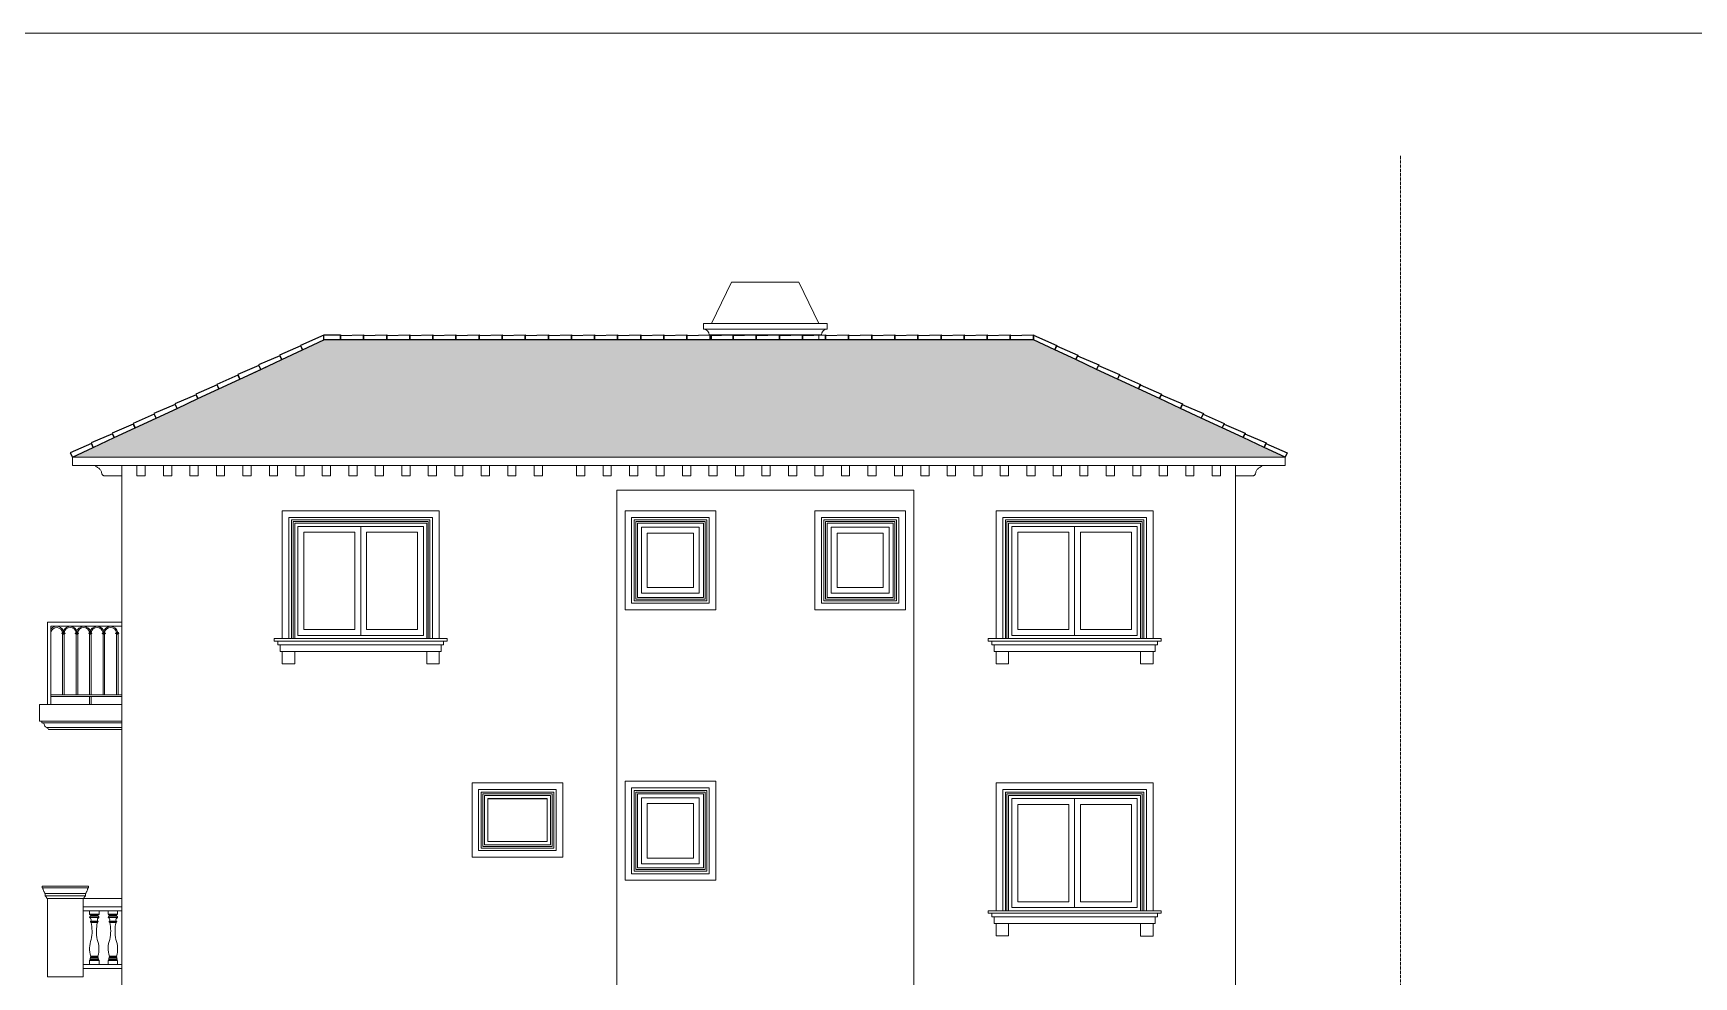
# Model space of a CAD drawing. Header units: millimetres. Extents: x 33748 to 451939, y -263262 to 62681.
# Drawn here: x 312593 to 332723, y -183548 to -172108 of the extents above; entities that cross this region are included whole.
import ezdxf

# ---------------------------------------------------------------- set-up
doc = ezdxf.new("R2010")
doc.units = ezdxf.units.MM
doc.linetypes.add('CENTER', pattern=[50.8, 31.75, -6.35, 6.35, -6.35])
doc.linetypes.add('HIDDEN', pattern=[0.375, 0.25, -0.125])
doc.layers.get('Defpoints').update_dxf_attribs({"color": 202, "lineweight": 13})
for name, color, linetype, lineweight in [('-DOOR', 137, 'Continuous', 9), ('-HATCH', 8, 'Continuous', 5), ('-LINE1', 7, 'Continuous', 18), ('-RANH GIOI KHU DAT', 12, 'CENTER', 18)]:
    doc.layers.add(name, color=color, linetype=linetype, lineweight=lineweight)
for name, color, linetype in [('-HATCH CONCRETE', 54, 'Continuous'), ('1-NETMANH', 8, 'Continuous'), ('13. NET HATCH', 252, 'Continuous')]:
    doc.layers.add(name, color=color, linetype=linetype)

# ---------------------------------------------------------------- blocks, each defined once
blk = doc.blocks.new('cot lan can')
blk.add_line((-67, 1080), (-57, 1080))
for points in [[(-67, 1080), (-67, 1100), (497, 1100), (497, 1080), (-67, 1080)], [(-29, 1010), (-33, 1015), (-36, 1020), (-40, 1025), (-43, 1031), (-46, 1036), (-49, 1042), (-51, 1048), (-53, 1055), (-54, 1061), (-56, 1067), (-57, 1074), (-57, 1080)], [(-29, 980), (-29, 1010), (459, 1010), (459, 980)], [(487, 1080), (487, 1074), (486, 1067), (484, 1061), (483, 1055), (481, 1048), (479, 1042), (476, 1036), (473, 1031), (470, 1025), (466, 1020), (463, 1015), (459, 1010)], [(-11, 956), (-12, 959), (-13, 962), (-14, 965), (-16, 967), (-18, 970), (-18, 971), (-19, 972), (-22, 974), (-24, 976), (-26, 978), (-29, 980), (459, 980), (456, 978), (454, 976), (452, 974), (449, 972), (448, 970), (446, 967), (444, 965), (443, 962), (442, 959), (441, 956), (440, 953), (440, 950), (430, 950)], [(0, 950), (-10, 950), (-10, 953), (-11, 956)]]:
    blk.add_lwpolyline(points)
blk.add_lwpolyline([(430, 950), (430, 0), (0, 0), (0, 950)], close=True)

msp = doc.modelspace()

# ---------------------------------------------------------------- hatches: boundary and pattern name
at = {"layer": '13. NET HATCH'}
h = msp.add_hatch(dxfattribs=at)
h.set_pattern_fill('N-ONG-01', color=256, scale=200)
h.set_pattern_definition([(274.9697, (320830.209, -177048.496), (-199.998261, 2400.00021), [184.6944, -4432.6642]), (180, (320846.2, -177232.5), (-200, -200), [16, -184]), (0, (320646.2, -177248.5), (200, 200), [56, -144]), (90, (320702.2, -177248.5), (-200, 200), [20, -180]), (270, (320830.2, -177228.5), (200, -200), [20, -180]), (0, (320830.2, -177248.5), (200, 200), [16, -184]), (0, (320646.2, -177232.5), (200, 200), [40, -160]), (85.0303, (320686.209, -177232.496), (199.998261, 2400.00021), [184.6944, -4432.6642]), (52.6961, (320686.209, -177222.496), (-2599.997178, -3400.002148), [52.8016, -5227.35]), (18.4349, (320718.21, -177180.496), (400.0001, 199.9997), [50.5964, -581.859]), (341.5651, (320766.21, -177164.496), (-400.0001, 199.9997), [50.5964, -581.859]), (307.3039, (320814.209, -177180.496), (2599.997178, -3400.002148), [52.8016, -5227.35]), (20.2249, (320728.209, -177194.496), (-2199.999453, -800.001667), [40.497, -4009.1944]), (339.7751, (320766.209, -177180.496), (2199.999453, -800.001667), [40.497, -4009.1944]), (307.4054, (320804.209, -177194.496), (2000.00199, -2599.998493), [42.8018, -4237.385]), (52.5946, (320702.209, -177228.496), (-2000.00199, -2599.998493), [42.8018, -4237.385])])
h.paths.add_polyline_path([(327767.2, -177248.5), (324717.4, -175826.3), (316116.7, -175826.3), (313066.9, -177248.5)])

# ---------------------------------------------------------------- linework, layer by layer
at = {"layer": '-DOOR', "lineweight": 9}
for p, q in [((317322.3, -178088.5), (317322.3, -179408.5)), ((325977.1, -178088.5), (325977.1, -179408.5)), ((318821.7, -181389), (318102.8, -181389)), ((325977.1, -181388.5), (325977.1, -182708.5))]:
    msp.add_line(p, q, dxfattribs=at)
for points in [[(315802.3, -179408.5), (315802.3, -178088.5), (317322.3, -178088.5), (317322.3, -179408.5), (315802.3, -179408.5)], [(316562.3, -178088.5), (316562.3, -179408.5)], [(324457.1, -179408.5), (324457.1, -178088.5), (325977.1, -178088.5), (325977.1, -179408.5), (324457.1, -179408.5)], [(325217.1, -178088.5), (325217.1, -179408.5)], [(316492.3, -179338.5), (316492.3, -178158.5), (315872.3, -178158.5), (315872.3, -179338.5), (316492.3, -179338.5)], [(316632.3, -179338.5), (316632.3, -178158.5), (317252.3, -178158.5), (317252.3, -179338.5), (316632.3, -179338.5)], [(325147.1, -179338.5), (325147.1, -178158.5), (324527.1, -178158.5), (324527.1, -179338.5), (325147.1, -179338.5)], [(325287.1, -179338.5), (325287.1, -178158.5), (325907.1, -178158.5), (325907.1, -179338.5), (325287.1, -179338.5)], [(324457.1, -182708.5), (324457.1, -181388.5), (325977.1, -181388.5), (325977.1, -182708.5), (324457.1, -182708.5)], [(325147.1, -182638.5), (325147.1, -181458.5), (324527.1, -181458.5), (324527.1, -182638.5), (325147.1, -182638.5)], [(325217.1, -181388.5), (325217.1, -182708.5)], [(325287.1, -182638.5), (325287.1, -181458.5), (325907.1, -181458.5), (325907.1, -182638.5), (325287.1, -182638.5)]]:
    msp.add_lwpolyline(points, dxfattribs=at)
for points in [[(319896.9, -178028.5), (320736.9, -178028.5), (320736.9, -178968.5), (319896.9, -178968.5)], [(320716.9, -178048.5), (319916.9, -178048.5), (319916.9, -178948.5), (320716.9, -178948.5)], [(320666.9, -178098.5), (319966.9, -178098.5), (319966.9, -178898.5), (320666.9, -178898.5)], [(322196.9, -178028.5), (323036.9, -178028.5), (323036.9, -178968.5), (322196.9, -178968.5)], [(322216.9, -178048.5), (323016.9, -178048.5), (323016.9, -178948.5), (322216.9, -178948.5)], [(322266.9, -178098.5), (322966.9, -178098.5), (322966.9, -178898.5), (322266.9, -178898.5)], [(320596.9, -178168.5), (320036.9, -178168.5), (320036.9, -178828.5), (320596.9, -178828.5)], [(322336.9, -178168.5), (322896.9, -178168.5), (322896.9, -178828.5), (322336.9, -178828.5)], [(319896.9, -181308.5), (320736.9, -181308.5), (320736.9, -182248.5), (319896.9, -182248.5)], [(320716.9, -181328.5), (319916.9, -181328.5), (319916.9, -182228.5), (320716.9, -182228.5)], [(318102.3, -181388.5), (318822.3, -181388.5), (318822.3, -181908.5), (318102.3, -181908.5)], [(320666.9, -181378.5), (319966.9, -181378.5), (319966.9, -182178.5), (320666.9, -182178.5)], [(320596.9, -181448.5), (320036.9, -181448.5), (320036.9, -182108.5), (320596.9, -182108.5)]]:
    msp.add_lwpolyline(points, close=True, dxfattribs=at)
at = {"layer": '-HATCH'}
for p, q in [((315512.3, -179478.5), (317612.3, -179478.5)), ((315557.3, -179478.5), (317567.3, -179478.5)), ((317567.3, -179523.5), (315557.3, -179523.5)), ((317537.3, -179523.5), (315587.3, -179523.5)), ((324167.1, -179478.5), (326267.1, -179478.5)), ((324212.1, -179478.5), (326222.1, -179478.5)), ((326222.1, -179523.5), (324212.1, -179523.5)), ((326192.1, -179523.5), (324242.1, -179523.5)), ((324167.1, -182778.5), (326267.1, -182778.5)), ((324212.1, -182778.5), (326222.1, -182778.5)), ((326222.1, -182823.5), (324212.1, -182823.5)), ((326192.1, -182823.5), (324242.1, -182823.5))]:
    msp.add_line(p, q, dxfattribs=at)
at = {"layer": '-HATCH CONCRETE'}
for points in [[(315858.3, -175946.8), (315836.4, -175899.7), (315579.2, -176010.8), (315604.6, -176065.2)], [(316116.7, -175826.3), (316116.7, -175767.2), (315834.7, -175896.1), (315858.3, -175946.8)], [(316317.4, -175826.3), (316317.4, -175774.3), (316597.4, -175766.3), (316597.4, -175826.3)], [(316597.4, -175826.3), (316597.4, -175774.3), (316877.4, -175766.3), (316877.4, -175826.3)], [(316877.4, -175826.3), (316877.4, -175774.3), (317157.4, -175766.3), (317157.4, -175826.3)], [(317157.4, -175826.3), (317157.4, -175774.3), (317437.4, -175766.3), (317437.4, -175826.3)], [(317437.4, -175826.3), (317437.4, -175774.3), (317717.4, -175766.3), (317717.4, -175826.3)], [(317717.4, -175826.3), (317717.4, -175774.3), (317997.4, -175766.3), (317997.4, -175826.3)], [(317997.4, -175826.3), (317997.4, -175774.3), (318277.4, -175766.3), (318277.4, -175826.3)], [(318277.4, -175826.3), (318277.4, -175774.3), (318557.4, -175766.3), (318557.4, -175826.3)], [(318557.4, -175826.3), (318557.4, -175774.3), (318837.4, -175766.3), (318837.4, -175826.3)], [(318837.4, -175826.3), (318837.4, -175774.3), (319117.4, -175766.3), (319117.4, -175826.3)], [(319117.4, -175826.3), (319117.4, -175774.3), (319397.4, -175766.3), (319397.4, -175826.3)], [(319397.4, -175826.3), (319397.4, -175774.3), (319677.4, -175766.3), (319677.4, -175826.3)], [(319677.4, -175826.3), (319677.4, -175774.3), (319957.4, -175766.3), (319957.4, -175826.3)], [(319957.4, -175826.3), (319957.4, -175774.3), (320237.4, -175766.3), (320237.4, -175826.3)], [(320237.4, -175826.3), (320237.4, -175774.3), (320517.4, -175766.3), (320517.4, -175826.3)], [(320517.4, -175826.3), (320517.4, -175774.3), (320797.4, -175766.3), (320797.4, -175826.3)], [(320797.4, -175826.3), (320797.4, -175774.3), (321077.4, -175766.3), (321077.4, -175826.3)], [(321077.4, -175826.3), (321077.4, -175774.3), (321357.4, -175766.3), (321357.4, -175826.3)], [(321357.4, -175826.3), (321357.4, -175774.3), (321637.4, -175766.3), (321637.4, -175826.3)], [(321637.4, -175826.3), (321637.4, -175774.3), (321917.4, -175766.3), (321917.4, -175826.3)], [(321917.4, -175826.3), (321917.4, -175774.3), (322197.4, -175766.3), (322197.4, -175826.3)], [(322197.4, -175826.3), (322197.4, -175774.3), (322477.4, -175766.3), (322477.4, -175826.3)], [(322477.4, -175826.3), (322477.4, -175774.3), (322757.4, -175766.3), (322757.4, -175826.3)], [(322757.4, -175826.3), (322757.4, -175774.3), (323037.4, -175766.3), (323037.4, -175826.3)], [(323037.4, -175826.3), (323037.4, -175774.3), (323317.4, -175766.3), (323317.4, -175826.3)], [(323317.4, -175826.3), (323317.4, -175774.3), (323597.4, -175766.3), (323597.4, -175826.3)], [(323597.4, -175826.3), (323597.4, -175774.3), (323877.4, -175766.3), (323877.4, -175826.3)], [(323877.4, -175826.3), (323877.4, -175774.3), (324157.4, -175766.3), (324157.4, -175826.3)], [(324157.4, -175826.3), (324157.4, -175774.3), (324437.4, -175766.3), (324437.4, -175826.3)], [(324437.4, -175826.3), (324437.4, -175774.3), (324717.4, -175766.3), (324717.4, -175826.3)], [(324717.4, -175826.3), (324717.4, -175767.2), (324999.5, -175896.1), (324975.8, -175946.8)], [(324975.8, -175946.8), (324997.8, -175899.7), (325254.9, -176010.8), (325229.6, -176065.2)], [(315350.8, -176183.5), (315328.8, -176136.4), (315071.7, -176247.5), (315097, -176301.8)], [(315604.6, -176065.2), (315582.6, -176018), (315325.4, -176129.1), (315350.8, -176183.5)], [(325229.6, -176065.2), (325251.5, -176018), (325508.7, -176129.1), (325483.3, -176183.5)], [(325483.3, -176183.5), (325505.3, -176136.4), (325762.4, -176247.5), (325737.1, -176301.8)], [(315097, -176301.8), (315075.1, -176254.7), (314817.9, -176365.8), (314843.3, -176420.2)], [(325737.1, -176301.8), (325759.1, -176254.7), (326016.2, -176365.8), (325990.9, -176420.2)], [(314589.5, -176538.5), (314567.5, -176491.4), (314310.4, -176602.5), (314335.7, -176656.8)], [(314843.3, -176420.2), (314821.3, -176373), (314564.2, -176484.1), (314589.5, -176538.5)], [(325990.9, -176420.2), (326012.8, -176373), (326270, -176484.1), (326244.6, -176538.5)], [(326244.6, -176538.5), (326266.6, -176491.4), (326523.7, -176602.5), (326498.4, -176656.8)], [(314082, -176775.2), (314060, -176728), (313802.9, -176839.1), (313828.2, -176893.5)], [(314335.7, -176656.8), (314313.8, -176609.7), (314056.6, -176720.8), (314082, -176775.2)], [(326498.4, -176656.8), (326520.4, -176609.7), (326777.5, -176720.8), (326752.2, -176775.2)], [(326752.2, -176775.2), (326774.1, -176728), (327031.3, -176839.1), (327005.9, -176893.5)], [(313828.2, -176893.5), (313806.2, -176846.4), (313549.1, -176957.5), (313574.4, -177011.8)], [(327005.9, -176893.5), (327027.9, -176846.4), (327285, -176957.5), (327259.7, -177011.8)], [(313320.7, -177130.2), (313298.7, -177083), (313041.6, -177194.1), (313066.9, -177248.5)], [(313574.4, -177011.8), (313552.5, -176964.7), (313295.3, -177075.8), (313320.7, -177130.2)], [(327259.7, -177011.8), (327281.7, -176964.7), (327538.8, -177075.8), (327513.5, -177130.2)], [(327513.5, -177130.2), (327535.4, -177083), (327792.6, -177194.1), (327767.2, -177248.5)]]:
    msp.add_lwpolyline(points, close=True, dxfattribs=at)
msp.add_lwpolyline([(316116.7, -175766.3), (316317.4, -175766.3), (316317.4, -175826.3), (316116.7, -175826.3), (316116.7, -175766.3)], dxfattribs=at)
at = {"layer": '-LINE1'}
for p, q in [((321058.9, -175126.3), (320816.9, -175626.3)), ((321874.9, -175126.3), (321058.9, -175126.3)), ((321874.9, -175126.3), (322116.9, -175626.3)), ((322216.9, -175626.3), (320716.9, -175626.3)), ((320716.9, -175696.3), (320716.9, -175626.3)), ((320716.9, -175696.3), (322216.9, -175696.3)), ((322216.9, -175696.3), (322216.9, -175626.3)), ((320786.9, -175766.3), (322146.9, -175766.3)), ((320816.9, -175826.3), (320816.9, -175766.3)), ((322116.9, -175766.3), (322116.9, -175826.3)), ((313066.9, -177348.5), (313066.9, -177248.5)), ((313066.9, -177248.5), (327767.2, -177248.5)), ((327767.2, -177348.5), (327767.2, -177248.5)), ((313066.9, -177348.5), (327767.2, -177348.5)), ((313666.9, -187898.5), (313666.9, -177476.5)), ((327167.2, -187898.5), (327167.2, -177476.5)), ((319666.9, -187898.5), (319666.9, -177648.5)), ((319666.9, -177648.5), (323266.9, -177648.5)), ((323266.9, -187898.5), (323266.9, -177648.5))]:
    msp.add_line(p, q, dxfattribs=at)
at = {"layer": '-LINE1', "lineweight": 20}
for p, q in [((312766.9, -179248.5), (313666.9, -179248.5)), ((312766.9, -180248.5), (312766.9, -179248.5)), ((312806.9, -179298.5), (313666.9, -179298.5)), ((312806.9, -180248.5), (312806.9, -179298.5)), ((312947.5, -179378.3), (312939.3, -179383.4)), ((312939.3, -179383.4), (312939.3, -179385.4)), ((312949.1, -179383.4), (312939.3, -179383.4)), ((312939.3, -179385.4), (312947.5, -179390.4)), ((312949.1, -179385.4), (312939.3, -179385.4)), ((312945.1, -179374.3), (312945.1, -179376.3)), ((312945.1, -179374.3), (312949.1, -179374.3)), ((312945.1, -179376.3), (312947.5, -179376.3)), ((312945.1, -179392.4), (312945.1, -179394.4)), ((312945.1, -179392.4), (312947.5, -179392.4)), ((312945.1, -179394.4), (312949.1, -179394.4)), ((312947.5, -179376.3), (312947.5, -179378.3)), ((312947.5, -179376.3), (312949.1, -179376.3)), ((312947.5, -179378.3), (312969.9, -179378.3)), ((312947.5, -179390.4), (312947.5, -179392.4)), ((312947.5, -179390.4), (312969.9, -179390.4)), ((312947.5, -179392.4), (312949.1, -179392.4)), ((312949.1, -179374.3), (312968.3, -179374.3)), ((312968.3, -179376.3), (312949.1, -179376.3)), ((312949.1, -179385.4), (312949.1, -179383.4)), ((312949.1, -179383.4), (312968.3, -179383.4)), ((312949.1, -179385.4), (312968.3, -179385.4)), ((312968.3, -179392.4), (312949.1, -179392.4)), ((312949.1, -180128.5), (312949.1, -179394.4)), ((312949.1, -179394.4), (312968.3, -179394.4)), ((312968.3, -179374.3), (312972.3, -179374.3)), ((312968.3, -179376.3), (312969.9, -179376.3)), ((312968.3, -179383.4), (312968.3, -179385.4)), ((312968.3, -179383.4), (312978.1, -179383.4)), ((312968.3, -179385.4), (312978.1, -179385.4)), ((312968.3, -179392.4), (312969.9, -179392.4)), ((312968.3, -179394.4), (312968.3, -180128.5)), ((312968.3, -179394.4), (312972.3, -179394.4)), ((312969.9, -179378.3), (312969.9, -179376.3)), ((312969.9, -179376.3), (312972.3, -179376.3)), ((312978.1, -179383.4), (312969.9, -179378.3)), ((312969.9, -179390.4), (312978.1, -179385.4)), ((312969.9, -179392.4), (312969.9, -179390.4)), ((312969.9, -179392.4), (312972.3, -179392.4)), ((312972.3, -179376.3), (312972.3, -179374.3)), ((312972.3, -179394.4), (312972.3, -179392.4)), ((312978.1, -179385.4), (312978.1, -179383.4)), ((313110.7, -179378.3), (313102.5, -179383.4)), ((313102.5, -179383.4), (313102.5, -179385.4)), ((313112.3, -179383.4), (313102.5, -179383.4)), ((313102.5, -179385.4), (313110.7, -179390.4)), ((313112.3, -179385.4), (313102.5, -179385.4)), ((313108.3, -179374.3), (313108.3, -179376.3)), ((313108.3, -179374.3), (313112.3, -179374.3)), ((313108.3, -179376.3), (313110.7, -179376.3)), ((313108.3, -179392.4), (313108.3, -179394.4)), ((313108.3, -179392.4), (313110.7, -179392.4)), ((313108.3, -179394.4), (313112.3, -179394.4)), ((313110.7, -179376.3), (313110.7, -179378.3)), ((313110.7, -179376.3), (313112.3, -179376.3)), ((313110.7, -179378.3), (313133.1, -179378.3)), ((313110.7, -179390.4), (313110.7, -179392.4)), ((313110.7, -179390.4), (313133.1, -179390.4)), ((313110.7, -179392.4), (313112.3, -179392.4)), ((313112.3, -179374.3), (313131.5, -179374.3)), ((313131.5, -179376.3), (313112.3, -179376.3)), ((313112.3, -179385.4), (313112.3, -179383.4)), ((313112.3, -179383.4), (313131.5, -179383.4)), ((313112.3, -179385.4), (313131.5, -179385.4)), ((313131.5, -179392.4), (313112.3, -179392.4)), ((313112.3, -180128.5), (313112.3, -179394.4)), ((313112.3, -179394.4), (313131.5, -179394.4)), ((313131.5, -179374.3), (313135.5, -179374.3)), ((313131.5, -179376.3), (313133.1, -179376.3)), ((313131.5, -179383.4), (313131.5, -179385.4)), ((313131.5, -179383.4), (313141.3, -179383.4)), ((313131.5, -179385.4), (313141.3, -179385.4)), ((313131.5, -179392.4), (313133.1, -179392.4)), ((313131.5, -179394.4), (313131.5, -180128.5)), ((313131.5, -179394.4), (313135.5, -179394.4)), ((313133.1, -179378.3), (313133.1, -179376.3)), ((313133.1, -179376.3), (313135.5, -179376.3)), ((313141.3, -179383.4), (313133.1, -179378.3)), ((313133.1, -179390.4), (313141.3, -179385.4)), ((313133.1, -179392.4), (313133.1, -179390.4)), ((313133.1, -179392.4), (313135.5, -179392.4)), ((313135.5, -179376.3), (313135.5, -179374.3)), ((313135.5, -179394.4), (313135.5, -179392.4)), ((313141.3, -179385.4), (313141.3, -179383.4)), ((313273.9, -179378.3), (313265.7, -179383.3)), ((313265.7, -179383.3), (313265.7, -179385.3)), ((313275.5, -179383.3), (313265.7, -179383.3)), ((313265.7, -179385.3), (313273.9, -179390.4)), ((313275.5, -179385.3), (313265.7, -179385.3)), ((313271.5, -179374.3), (313271.5, -179376.3)), ((313271.5, -179374.3), (313275.5, -179374.3)), ((313271.5, -179376.3), (313273.9, -179376.3)), ((313271.5, -179392.4), (313271.5, -179394.4)), ((313271.5, -179392.4), (313273.9, -179392.4)), ((313271.5, -179394.4), (313275.5, -179394.4)), ((313273.9, -179376.3), (313273.9, -179378.3)), ((313273.9, -179376.3), (313275.5, -179376.3)), ((313273.9, -179378.3), (313296.3, -179378.3)), ((313273.9, -179390.4), (313273.9, -179392.4)), ((313273.9, -179390.4), (313296.3, -179390.4)), ((313273.9, -179392.4), (313275.5, -179392.4)), ((313275.5, -179374.3), (313294.7, -179374.3)), ((313294.7, -179376.3), (313275.5, -179376.3)), ((313275.5, -179385.3), (313275.5, -179383.3)), ((313275.5, -179383.3), (313294.7, -179383.3)), ((313275.5, -179385.3), (313294.7, -179385.3)), ((313294.7, -179392.4), (313275.5, -179392.4)), ((313275.5, -180128.5), (313275.5, -179394.4)), ((313275.5, -179394.4), (313294.7, -179394.4)), ((313294.7, -179374.3), (313298.7, -179374.3)), ((313294.7, -179376.3), (313296.3, -179376.3)), ((313294.7, -179383.3), (313294.7, -179385.3)), ((313294.7, -179383.3), (313304.5, -179383.3)), ((313294.7, -179385.3), (313304.5, -179385.3)), ((313294.7, -179392.4), (313296.3, -179392.4)), ((313294.7, -179394.4), (313294.7, -180128.5)), ((313294.7, -179394.4), (313298.7, -179394.4)), ((313296.3, -179378.3), (313296.3, -179376.3)), ((313296.3, -179376.3), (313298.7, -179376.3)), ((313304.5, -179383.3), (313296.3, -179378.3)), ((313296.3, -179390.4), (313304.5, -179385.3)), ((313296.3, -179392.4), (313296.3, -179390.4)), ((313296.3, -179392.4), (313298.7, -179392.4)), ((313298.7, -179376.3), (313298.7, -179374.3)), ((313298.7, -179394.4), (313298.7, -179392.4)), ((313304.5, -179385.3), (313304.5, -179383.3)), ((313437.1, -179378.3), (313428.9, -179383.3)), ((313428.9, -179383.3), (313428.9, -179385.3)), ((313438.7, -179383.3), (313428.9, -179383.3)), ((313428.9, -179385.3), (313437.1, -179390.4)), ((313438.7, -179385.3), (313428.9, -179385.3)), ((313434.7, -179374.3), (313434.7, -179376.3)), ((313434.7, -179374.3), (313438.7, -179374.3)), ((313434.7, -179376.3), (313437.1, -179376.3)), ((313434.7, -179392.4), (313434.7, -179394.4)), ((313434.7, -179392.4), (313437.1, -179392.4)), ((313434.7, -179394.4), (313438.7, -179394.4)), ((313437.1, -179376.3), (313437.1, -179378.3)), ((313437.1, -179376.3), (313438.7, -179376.3)), ((313437.1, -179378.3), (313459.5, -179378.3)), ((313437.1, -179390.4), (313437.1, -179392.4)), ((313437.1, -179390.4), (313459.5, -179390.4)), ((313437.1, -179392.4), (313438.7, -179392.4)), ((313438.7, -179374.3), (313457.9, -179374.3)), ((313457.9, -179376.3), (313438.7, -179376.3)), ((313438.7, -179385.3), (313438.7, -179383.3)), ((313438.7, -179383.3), (313457.9, -179383.3)), ((313438.7, -179385.3), (313457.9, -179385.3)), ((313457.9, -179392.4), (313438.7, -179392.4)), ((313438.7, -180128.5), (313438.7, -179394.4)), ((313438.7, -179394.4), (313457.9, -179394.4)), ((313457.9, -179374.3), (313461.9, -179374.3)), ((313457.9, -179376.3), (313459.5, -179376.3)), ((313457.9, -179383.3), (313457.9, -179385.3)), ((313457.9, -179383.3), (313467.7, -179383.3)), ((313457.9, -179385.3), (313467.7, -179385.3)), ((313457.9, -179392.4), (313459.5, -179392.4)), ((313457.9, -179394.4), (313457.9, -180128.5)), ((313457.9, -179394.4), (313461.9, -179394.4)), ((313459.5, -179378.3), (313459.5, -179376.3)), ((313459.5, -179376.3), (313461.9, -179376.3)), ((313467.7, -179383.3), (313459.5, -179378.3)), ((313459.5, -179390.4), (313467.7, -179385.3)), ((313459.5, -179392.4), (313459.5, -179390.4)), ((313459.5, -179392.4), (313461.9, -179392.4)), ((313461.9, -179376.3), (313461.9, -179374.3)), ((313461.9, -179394.4), (313461.9, -179392.4)), ((313467.7, -179385.3), (313467.7, -179383.3)), ((313600.3, -179378.3), (313592.1, -179383.3)), ((313592.1, -179383.3), (313592.1, -179385.3)), ((313601.9, -179383.3), (313592.1, -179383.3)), ((313592.1, -179385.3), (313600.3, -179390.4)), ((313601.9, -179385.3), (313592.1, -179385.3)), ((313597.9, -179374.3), (313597.9, -179376.3)), ((313597.9, -179374.3), (313601.9, -179374.3)), ((313597.9, -179376.3), (313600.3, -179376.3)), ((313597.9, -179392.4), (313597.9, -179394.4)), ((313597.9, -179392.4), (313600.3, -179392.4)), ((313597.9, -179394.4), (313601.9, -179394.4)), ((313600.3, -179376.3), (313600.3, -179378.3)), ((313600.3, -179376.3), (313601.9, -179376.3)), ((313600.3, -179378.3), (313622.7, -179378.3)), ((313600.3, -179390.4), (313600.3, -179392.4)), ((313600.3, -179390.4), (313622.7, -179390.4)), ((313600.3, -179392.4), (313601.9, -179392.4)), ((313601.9, -179374.3), (313621.1, -179374.3)), ((313621.1, -179376.3), (313601.9, -179376.3)), ((313601.9, -179385.3), (313601.9, -179383.3)), ((313601.9, -179383.3), (313621.1, -179383.3)), ((313601.9, -179385.3), (313621.1, -179385.3)), ((313621.1, -179392.4), (313601.9, -179392.4)), ((313601.9, -180128.5), (313601.9, -179394.4)), ((313601.9, -179394.4), (313621.1, -179394.4)), ((313621.1, -179374.3), (313625.1, -179374.3)), ((313621.1, -179376.3), (313622.7, -179376.3)), ((313621.1, -179383.3), (313621.1, -179385.3)), ((313621.1, -179383.3), (313630.9, -179383.3)), ((313621.1, -179385.3), (313630.9, -179385.3)), ((313621.1, -179392.4), (313622.7, -179392.4)), ((313621.1, -179394.4), (313621.1, -180128.5)), ((313621.1, -179394.4), (313625.1, -179394.4)), ((313622.7, -179378.3), (313622.7, -179376.3)), ((313622.7, -179376.3), (313625.1, -179376.3)), ((313630.9, -179383.3), (313622.7, -179378.3)), ((313622.7, -179390.4), (313630.9, -179385.3)), ((313622.7, -179392.4), (313622.7, -179390.4)), ((313622.7, -179392.4), (313625.1, -179392.4)), ((313625.1, -179376.3), (313625.1, -179374.3)), ((313625.1, -179394.4), (313625.1, -179392.4)), ((313630.9, -179385.3), (313630.9, -179383.3)), ((312806.9, -180128.5), (313666.9, -180128.5)), ((312806.9, -180148.5), (313666.9, -180148.5)), ((312666.9, -180248.5), (313666.9, -180248.5)), ((312666.9, -180448.5), (312666.9, -180248.5)), ((312666.9, -180448.5), (313666.9, -180448.5)), ((312696.9, -180448.5), (312696.9, -180469.3)), ((312776.9, -180548.5), (313666.9, -180548.5)), ((313274.7, -182788.4), (313274.7, -182748.5)), ((313500.5, -182788.4), (313500.5, -182748.5)), ((313340.3, -182788.4), (313274.7, -182788.4)), ((313340.3, -182828.4), (313276.4, -182828.4)), ((313340.3, -182798.4), (313290.7, -182798.4)), ((313291.7, -182798.4), (313291.7, -182801.5)), ((313340.3, -182801.4), (313292.4, -182801.4)), ((313340.3, -182809.4), (313292.4, -182809.4)), ((313292.4, -182809.4), (313292.4, -182812.4)), ((313340.3, -182812.4), (313292.4, -182812.4)), ((313340.3, -182872.4), (313292.4, -182872.4)), ((313340.3, -182884.4), (313292.4, -182884.4)), ((313340.3, -182888.4), (313294.6, -182888.4)), ((313340.3, -182788.4), (313390.3, -182788.4)), ((313340.3, -182798.4), (313374.3, -182798.4)), ((313340.3, -182801.4), (313372.7, -182801.4)), ((313340.3, -182809.4), (313372.7, -182809.4)), ((313340.3, -182812.4), (313372.7, -182812.4)), ((313340.3, -182828.4), (313388.7, -182828.4)), ((313340.3, -182872.4), (313372.7, -182872.4)), ((313340.3, -182884.4), (313372.7, -182884.4)), ((313340.3, -182888.4), (313370.4, -182888.4)), ((313372.7, -182809.4), (313372.7, -182812.4)), ((313373.3, -182798.4), (313373.3, -182801.5)), ((313566.1, -182788.4), (313500.5, -182788.4)), ((313566.1, -182828.4), (313502.1, -182828.4)), ((313566.1, -182798.4), (313516.5, -182798.4)), ((313517.5, -182798.4), (313517.5, -182801.5)), ((313566.1, -182801.4), (313518.1, -182801.4)), ((313566.1, -182809.4), (313518.1, -182809.4)), ((313518.1, -182809.4), (313518.1, -182812.4)), ((313566.1, -182812.4), (313518.1, -182812.4)), ((313566.1, -182872.4), (313518.1, -182872.4)), ((313566.1, -182884.4), (313518.1, -182884.4)), ((313566.1, -182888.4), (313520.4, -182888.4)), ((313566.1, -182788.4), (313616.1, -182788.4)), ((313566.1, -182798.4), (313600.1, -182798.4)), ((313566.1, -182801.4), (313598.4, -182801.4)), ((313566.1, -182809.4), (313598.4, -182809.4)), ((313566.1, -182812.4), (313598.4, -182812.4)), ((313566.1, -182828.4), (313614.4, -182828.4)), ((313566.1, -182872.4), (313598.4, -182872.4)), ((313566.1, -182884.4), (313598.4, -182884.4)), ((313566.1, -182888.4), (313596.2, -182888.4)), ((313598.4, -182809.4), (313598.4, -182812.4)), ((313599.1, -182798.4), (313599.1, -182801.5)), ((313390.3, -183352.1), (313274.7, -183352.1)), ((313274.7, -183398.5), (313274.7, -183352.1)), ((313376.3, -183298.1), (313290.7, -183298.1)), ((313376.3, -183306.1), (313290.7, -183306.1)), ((313376.3, -183314.1), (313290.7, -183314.1)), ((313376.3, -183322.1), (313290.7, -183322.1)), ((313376.3, -183338.1), (313290.7, -183338.1)), ((313374.3, -183342.1), (313290.7, -183342.1)), ((313291.7, -183338.1), (313291.7, -183342.1)), ((313373.3, -183338.1), (313373.3, -183342.1)), ((313390.3, -183398.5), (313390.3, -183352.1)), ((313616.1, -183352.1), (313500.5, -183352.1)), ((313500.5, -183398.5), (313500.5, -183352.1)), ((313602.1, -183298.1), (313516.5, -183298.1)), ((313602.1, -183306.1), (313516.5, -183306.1)), ((313602.1, -183314.1), (313516.5, -183314.1)), ((313602.1, -183322.1), (313516.5, -183322.1)), ((313602.1, -183338.1), (313516.5, -183338.1)), ((313600.1, -183342.1), (313516.5, -183342.1)), ((313517.5, -183338.1), (313517.5, -183342.1)), ((313599.1, -183338.1), (313599.1, -183342.1)), ((313616.1, -183398.5), (313616.1, -183352.1)), ((313274.7, -183398.5), (313340.3, -183398.5)), ((313340.3, -183398.5), (313390.3, -183398.5)), ((313500.5, -183398.5), (313566.1, -183398.5)), ((313566.1, -183398.5), (313616.1, -183398.5))]:
    msp.add_line(p, q, dxfattribs=at)
at = {"layer": '-LINE1'}
msp.add_lwpolyline([(327767.2, -177248.5), (324717.4, -175826.3), (316116.7, -175826.3), (313066.9, -177248.5)], dxfattribs=at)
for points in [[(313453.6, -177475.5), (313449.4, -177474.2), (313445.3, -177472.5), (313441.5, -177470.4), (313437.9, -177467.8), (313434.6, -177464.8), (313431.7, -177461.4), (313429.2, -177457.8), (313427.1, -177453.9), (313425.5, -177449.8), (313424.4, -177445.5), (313422.2, -177436.5), (313419.2, -177427.8), (313415.6, -177419.4), (313411.3, -177411.2), (313406.4, -177403.4), (313400.9, -177396.1), (313394.8, -177389.2), (313388.1, -177382.8), (313381, -177377), (313373.4, -177371.8), (313365.5, -177367.1), (313357.2, -177363.2), (313355.8, -177362.5), (313354.4, -177361.7), (313353.1, -177360.8), (313352, -177359.7), (313350.9, -177358.6), (313349.9, -177357.3), (313349.1, -177356), (313348.4, -177354.6), (313347.8, -177353.1), (313347.4, -177351.6), (313347.1, -177350.1), (313346.9, -177348.5), (313666.9, -177348.5), (313666.9, -177476.5), (313665.8, -177476.5), (313462.4, -177476.5), (313458, -177476.2)], [(313850, -177476.5), (313850, -177348.5), (313950, -177348.5), (313950, -177476.5)], [(314171, -177476.5), (314171, -177348.5), (314271, -177348.5), (314271, -177476.5)], [(314492, -177476.5), (314492, -177348.5), (314592, -177348.5), (314592, -177476.5)], [(314813.1, -177476.5), (314813.1, -177348.5), (314913.1, -177348.5), (314913.1, -177476.5)], [(315134.1, -177476.5), (315134.1, -177348.5), (315234.1, -177348.5), (315234.1, -177476.5)], [(315455.1, -177476.5), (315455.1, -177348.5), (315555.1, -177348.5), (315555.1, -177476.5)], [(315776.2, -177476.5), (315776.2, -177348.5), (315876.2, -177348.5), (315876.2, -177476.5)], [(316097.2, -177476.5), (316097.2, -177348.5), (316197.2, -177348.5), (316197.2, -177476.5)], [(316418.2, -177476.5), (316418.2, -177348.5), (316518.2, -177348.5), (316518.2, -177476.5)], [(316739.3, -177476.5), (316739.3, -177348.5), (316839.3, -177348.5), (316839.3, -177476.5)], [(317060.3, -177476.5), (317060.3, -177348.5), (317160.3, -177348.5), (317160.3, -177476.5)], [(317381.3, -177476.5), (317381.3, -177348.5), (317481.3, -177348.5), (317481.3, -177476.5)], [(317702.4, -177476.5), (317702.4, -177348.5), (317802.4, -177348.5), (317802.4, -177476.5)], [(318023.4, -177476.5), (318023.4, -177348.5), (318123.4, -177348.5), (318123.4, -177476.5)], [(318344.5, -177476.5), (318344.5, -177348.5), (318444.5, -177348.5), (318444.5, -177476.5)], [(318665.5, -177476.5), (318665.5, -177348.5), (318765.5, -177348.5), (318765.5, -177476.5)], [(319279.3, -177476.5), (319279.3, -177348.5), (319179.3, -177348.5), (319179.3, -177476.5)], [(319600.4, -177476.5), (319600.4, -177348.5), (319500.4, -177348.5), (319500.4, -177476.5)], [(319921.4, -177476.5), (319921.4, -177348.5), (319821.4, -177348.5), (319821.4, -177476.5)], [(320242.4, -177476.5), (320242.4, -177348.5), (320142.4, -177348.5), (320142.4, -177476.5)], [(320563.5, -177476.5), (320563.5, -177348.5), (320463.5, -177348.5), (320463.5, -177476.5)], [(320884.5, -177476.5), (320884.5, -177348.5), (320784.5, -177348.5), (320784.5, -177476.5)], [(321205.5, -177476.5), (321205.5, -177348.5), (321105.5, -177348.5), (321105.5, -177476.5)], [(321526.6, -177476.5), (321526.6, -177348.5), (321426.6, -177348.5), (321426.6, -177476.5)], [(321847.6, -177476.5), (321847.6, -177348.5), (321747.6, -177348.5), (321747.6, -177476.5)], [(322168.6, -177476.5), (322168.6, -177348.5), (322068.6, -177348.5), (322068.6, -177476.5)], [(322489.7, -177476.5), (322489.7, -177348.5), (322389.7, -177348.5), (322389.7, -177476.5)], [(322810.7, -177476.5), (322810.7, -177348.5), (322710.7, -177348.5), (322710.7, -177476.5)], [(323131.7, -177476.5), (323131.7, -177348.5), (323031.7, -177348.5), (323031.7, -177476.5)], [(323452.8, -177476.5), (323452.8, -177348.5), (323352.8, -177348.5), (323352.8, -177476.5)], [(323773.8, -177476.5), (323773.8, -177348.5), (323673.8, -177348.5), (323673.8, -177476.5)], [(324094.9, -177476.5), (324094.9, -177348.5), (323994.9, -177348.5), (323994.9, -177476.5)], [(324415.9, -177476.5), (324415.9, -177348.5), (324315.9, -177348.5), (324315.9, -177476.5)], [(324736.9, -177476.5), (324736.9, -177348.5), (324636.9, -177348.5), (324636.9, -177476.5)], [(325058, -177476.5), (325058, -177348.5), (324958, -177348.5), (324958, -177476.5)], [(325379, -177476.5), (325379, -177348.5), (325279, -177348.5), (325279, -177476.5)], [(325700, -177476.5), (325700, -177348.5), (325600, -177348.5), (325600, -177476.5)], [(326021.1, -177476.5), (326021.1, -177348.5), (325921.1, -177348.5), (325921.1, -177476.5)], [(326342.1, -177476.5), (326342.1, -177348.5), (326242.1, -177348.5), (326242.1, -177476.5)], [(326663.1, -177476.5), (326663.1, -177348.5), (326563.1, -177348.5), (326563.1, -177476.5)], [(326984.2, -177476.5), (326984.2, -177348.5), (326884.2, -177348.5), (326884.2, -177476.5)], [(327380.5, -177475.5), (327384.7, -177474.2), (327388.8, -177472.5), (327392.7, -177470.4), (327396.2, -177467.8), (327399.5, -177464.8), (327402.4, -177461.4), (327404.9, -177457.8), (327407, -177453.9), (327408.6, -177449.8), (327409.8, -177445.5), (327412, -177436.5), (327414.9, -177427.8), (327418.5, -177419.4), (327422.8, -177411.2), (327427.7, -177403.4), (327433.3, -177396.1), (327439.4, -177389.2), (327446, -177382.8), (327453.1, -177377), (327460.7, -177371.8), (327468.6, -177367.1), (327477, -177363.2), (327478.4, -177362.5), (327479.7, -177361.7), (327481, -177360.8), (327482.2, -177359.7), (327483.2, -177358.6), (327484.2, -177357.3), (327485, -177356), (327485.7, -177354.6), (327486.3, -177353.1), (327486.8, -177351.6), (327487.1, -177350.1), (327487.2, -177348.5), (327167.2, -177348.5), (327167.2, -177476.5), (327168.3, -177476.5), (327371.7, -177476.5), (327376.1, -177476.2)]]:
    msp.add_lwpolyline(points, close=True, dxfattribs=at)
at = {"layer": '-LINE1', "lineweight": 20}
for points in [[(317512.3, -179448.5), (317512.3, -177898.5), (315612.3, -177898.5), (315612.3, -179448.5)], [(326167.1, -179448.5), (326167.1, -177898.5), (324267.1, -177898.5), (324267.1, -179448.5)], [(317362.3, -179448.5), (317362.3, -178048.5), (315762.3, -178048.5), (315762.3, -179448.5)], [(326017.1, -179448.5), (326017.1, -178048.5), (324417.1, -178048.5), (324417.1, -179448.5)], [(317612.3, -179448.5), (315512.3, -179448.5), (315512.3, -179478.5), (315557.3, -179478.5), (315557.3, -179523.5), (315587.3, -179523.5), (315587.3, -179603.5), (317537.3, -179603.5), (317537.3, -179523.5), (317567.3, -179523.5), (317567.3, -179478.5), (317612.3, -179478.5), (317612.3, -179448.5)], [(326267.1, -179448.5), (324167.1, -179448.5), (324167.1, -179478.5), (324212.1, -179478.5), (324212.1, -179523.5), (324242.1, -179523.5), (324242.1, -179603.5), (326192.1, -179603.5), (326192.1, -179523.5), (326222.1, -179523.5), (326222.1, -179478.5), (326267.1, -179478.5), (326267.1, -179448.5)], [(312696.9, -180469.3), (313666.9, -180469.3)], [(312757.5, -180524.6), (312757.5, -180530.9)], [(312757.5, -180524.6), (313666.9, -180524.6)], [(326167.1, -182748.5), (326167.1, -181198.5), (324267.1, -181198.5), (324267.1, -182748.5)], [(326017.1, -182748.5), (326017.1, -181348.5), (324417.1, -181348.5), (324417.1, -182748.5)], [(313196.9, -182598.5), (313657.4, -182598.5)], [(313196.9, -182698.5), (313666.9, -182698.5)], [(313196.9, -182748.5), (313666.9, -182748.5)], [(313274.7, -182748.5), (313390.3, -182748.5), (313390.3, -182788.4)], [(313500.5, -182748.5), (313616.1, -182748.5), (313616.1, -182788.4)], [(326267.1, -182748.5), (324167.1, -182748.5), (324167.1, -182778.5), (324212.1, -182778.5), (324212.1, -182823.5), (324242.1, -182823.5), (324242.1, -182903.5), (326192.1, -182903.5), (326192.1, -182823.5), (326222.1, -182823.5), (326222.1, -182778.5), (326267.1, -182778.5), (326267.1, -182748.5)], [(313196.9, -183398.5), (313666.9, -183398.5)], [(313196.9, -183448.5), (313666.9, -183448.5)]]:
    msp.add_lwpolyline(points, dxfattribs=at)
at = {"layer": '-LINE1', "color": 0, "lineweight": 20}
for points in [[(319766.9, -179098.5), (320866.9, -179098.5), (320866.9, -177898.5), (319766.9, -177898.5)], [(322066.9, -179098.5), (323166.9, -179098.5), (323166.9, -177898.5), (322066.9, -177898.5)], [(319766.9, -182378.5), (320866.9, -182378.5), (320866.9, -181178.5), (319766.9, -181178.5)]]:
    msp.add_lwpolyline(points, close=True, dxfattribs=at)
at = {"layer": '-LINE1', "lineweight": 20}
for points in [[(320736.9, -178028.5), (319896.9, -178028.5), (319896.9, -178968.5), (320736.9, -178968.5)], [(323036.9, -178028.5), (322196.9, -178028.5), (322196.9, -178968.5), (323036.9, -178968.5)], [(315762.2, -179603.5), (315612.3, -179603.5), (315612.3, -179753.5), (315762.2, -179753.5)], [(317512.2, -179603.5), (317362.3, -179603.5), (317362.3, -179754.6), (317512.2, -179754.6)], [(324417.1, -179603.5), (324267.1, -179603.5), (324267.1, -179753.5), (324417.1, -179753.5)], [(326167.1, -179603.5), (326017.1, -179603.5), (326017.1, -179754.6), (326167.1, -179754.6)], [(313294.7, -180148.5), (313275.5, -180148.5), (313275.5, -180248.5), (313294.7, -180248.5)], [(317912.3, -181198.5), (319012.3, -181198.5), (319012.3, -182098.5), (317912.3, -182098.5)], [(318062.3, -181348.5), (318862.3, -181348.5), (318862.3, -181948.5), (318062.3, -181948.5)], [(320736.9, -181308.5), (319896.9, -181308.5), (319896.9, -182248.5), (320736.9, -182248.5)], [(324417.1, -182903.5), (324267.1, -182903.5), (324267.1, -183053.5), (324417.1, -183053.5)], [(326167.1, -182903.5), (326017.1, -182903.5), (326017.1, -183054.6), (326167.1, -183054.6)]]:
    msp.add_lwpolyline(points, close=True, dxfattribs=at)
at = {"layer": '-LINE1'}
for centre, start, end in [((320716.9, -175766.3), 0, 90), ((322216.9, -175766.3), 90, 180)]:
    msp.add_arc(centre, 70, start, end, dxfattribs=at)
at = {"layer": '-LINE1', "lineweight": 20}
for centre, radius, start, end in [((312877.1, -179387.6), 89.2, 8.53041, 141.89009), ((312877.1, -179387.6), 73.2, 10.41372, 163.49594), ((313040.3, -179387.6), 89.2, 8.53041, 171.46959), ((313040.3, -179387.6), 73.2, 10.41372, 169.58628), ((313203.5, -179387.6), 89.2, 8.53041, 171.46959), ((313203.5, -179387.6), 73.2, 10.41372, 169.58628), ((313366.7, -179387.5), 89.2, 8.53041, 171.46959), ((313366.7, -179387.5), 73.2, 10.41372, 169.58628), ((313529.9, -179387.5), 89.2, 8.53041, 171.46959), ((313529.9, -179387.5), 73.2, 10.41372, 169.58628), ((312697.3, -180502.5), 33.3, 5.47259, 90.67911), ((312759.9, -180495), 29.8, 188.48378, 265.49102), ((312759.6, -180548), 17.3, 358.39355, 97.04259), ((313290.1, -182781.6), 16.8, 203.9086, 272.08063), ((313292.4, -182828.4), 16, 81.51603, 180), ((313259.9, -182859.3), 35, 337.96322, 62.00299), ((313292.4, -182878.4), 6, 90, 270), ((313292.4, -182805.4), 4, 90, 270), ((313296.4, -182884.8), 4.08, 175.04747, 243.25517), ((312792.9, -182995.6), 513, 348.55438, 12.06482), ((313872.1, -182995.6), 513, 167.93518, 191.44562), ((313405.1, -182859.3), 35, 117.99701, 202.03678), ((313372.7, -182828.4), 16, 0, 98.48397), ((313368.6, -182884.8), 4.08, 296.74483, 4.95253), ((313372.7, -182805.4), 4, 270, 90), ((313372.7, -182878.4), 6, 270, 90), ((313374.9, -182781.6), 16.8, 267.91937, 336.0914), ((313515.9, -182781.6), 16.8, 203.9086, 272.08063), ((313518.1, -182828.4), 16, 81.51603, 180), ((313485.7, -182859.3), 35, 337.96322, 62.00299), ((313518.1, -182878.4), 6, 90, 270), ((313518.1, -182805.4), 4, 90, 270), ((313522.2, -182884.8), 4.08, 175.04747, 243.25517), ((313018.7, -182995.6), 513, 348.55438, 12.06482), ((314097.9, -182995.6), 513, 167.93518, 191.44562), ((313630.9, -182859.3), 35, 117.99701, 202.03678), ((313598.4, -182828.4), 16, 0, 98.48397), ((313594.4, -182884.8), 4.08, 296.74483, 4.95253), ((313598.4, -182805.4), 4, 270, 90), ((313598.4, -182878.4), 6, 270, 90), ((313600.7, -182781.6), 16.8, 267.91937, 336.0914), ((313572.1, -183204.7), 296.5, 158.78951, 198.35527), ((313075.9, -183208.1), 313.6, 343.33107, 20.66545), ((313797.9, -183204.7), 296.5, 158.78951, 198.35527), ((313301.7, -183208.1), 313.6, 343.33107, 20.66545), ((313291.2, -183360.6), 18.6, 91.46658, 152.54419), ((313290.7, -183330.1), 8, 90, 270), ((313290.7, -183310.1), 4, 90, 270), ((313290.7, -183302.1), 4, 270, 90), ((313290.7, -183318.1), 4, 270, 90), ((313376.3, -183302.1), 4, 90, 270), ((313376.3, -183318.1), 4, 90, 270), ((313373.8, -183360.6), 18.6, 27.45581, 88.53342), ((313376.3, -183310.1), 4, 270, 90), ((313376.3, -183330.1), 8, 270, 90), ((313517, -183360.6), 18.6, 91.46658, 152.54419), ((313516.5, -183330.1), 8, 90, 270), ((313516.5, -183310.1), 4, 90, 270), ((313516.5, -183302.1), 4, 270, 90), ((313516.5, -183318.1), 4, 270, 90), ((313602.1, -183302.1), 4, 90, 270), ((313602.1, -183318.1), 4, 90, 270), ((313599.6, -183360.6), 18.6, 27.45581, 88.53342), ((313602.1, -183310.1), 4, 270, 90), ((313602.1, -183330.1), 8, 270, 90)]:
    msp.add_arc(centre, radius, start, end, dxfattribs=at)
at = {"layer": '-RANH GIOI KHU DAT', "linetype": 'HIDDEN', "ltscale": 10}
msp.add_line((329167.2, -192068.1), (329167.2, -173587.7), dxfattribs=at)
at = {"layer": '1-NETMANH', "lineweight": 20}
for p, q in [((315692.3, -177978.5), (317432.3, -177978.5)), ((315692.3, -177978.5), (315692.3, -179448.5)), ((315722.3, -178008.5), (317402.3, -178008.5)), ((315722.3, -178008.5), (315722.3, -179448.5)), ((315742.3, -178028.5), (317382.3, -178028.5)), ((315742.3, -178028.5), (315742.3, -179448.5)), ((317382.3, -178028.5), (317382.3, -179448.5)), ((317402.3, -178008.5), (317402.3, -179448.5)), ((317432.3, -177978.5), (317432.3, -179448.5)), ((319846.9, -177978.5), (320786.9, -177978.5)), ((319846.9, -177978.5), (319846.9, -179018.5)), ((319876.9, -178008.5), (320756.9, -178008.5)), ((319876.9, -178008.5), (319876.9, -178988.5)), ((319896.9, -178028.5), (319896.9, -178968.5)), ((320736.9, -178028.5), (320736.9, -178968.5)), ((320756.9, -178008.5), (320756.9, -178988.5)), ((320786.9, -177978.5), (320786.9, -179018.5)), ((322146.9, -177978.5), (323086.9, -177978.5)), ((322146.9, -177978.5), (322146.9, -179018.5)), ((322176.9, -178008.5), (323056.9, -178008.5)), ((322176.9, -178008.5), (322176.9, -178988.5)), ((322196.9, -178028.5), (322196.9, -178968.5)), ((323036.9, -178028.5), (323036.9, -178968.5)), ((323056.9, -178008.5), (323056.9, -178988.5)), ((323086.9, -177978.5), (323086.9, -179018.5)), ((324347.1, -177978.5), (326087.1, -177978.5)), ((324347.1, -177978.5), (324347.1, -179448.5)), ((324377.1, -178008.5), (326057.1, -178008.5)), ((324377.1, -178008.5), (324377.1, -179448.5)), ((324397.1, -178028.5), (326037.1, -178028.5)), ((324397.1, -178028.5), (324397.1, -179448.5)), ((326037.1, -178028.5), (326037.1, -179448.5)), ((326057.1, -178008.5), (326057.1, -179448.5)), ((326087.1, -177978.5), (326087.1, -179448.5)), ((319846.9, -179018.5), (320786.9, -179018.5)), ((319876.9, -178988.5), (320756.9, -178988.5)), ((322146.9, -179018.5), (323086.9, -179018.5)), ((322176.9, -178988.5), (323056.9, -178988.5)), ((317992.3, -181278.5), (318932.3, -181278.5)), ((317992.3, -181278.5), (317992.3, -182018.5)), ((318022.3, -181308.5), (318902.3, -181308.5)), ((318022.3, -181308.5), (318022.3, -181988.5)), ((318042.3, -181328.5), (318882.3, -181328.5)), ((318042.3, -181328.5), (318042.3, -181968.5)), ((318882.3, -181328.5), (318882.3, -181968.5)), ((318902.3, -181308.5), (318902.3, -181988.5)), ((318932.3, -181278.5), (318932.3, -182018.5)), ((319846.9, -181258.5), (320786.9, -181258.5)), ((319846.9, -181258.5), (319846.9, -182298.5)), ((319876.9, -181288.5), (320756.9, -181288.5)), ((319876.9, -181288.5), (319876.9, -182268.5)), ((319896.9, -181308.5), (319896.9, -182248.5)), ((320736.9, -181308.5), (320736.9, -182248.5)), ((320756.9, -181288.5), (320756.9, -182268.5)), ((320786.9, -181258.5), (320786.9, -182298.5)), ((324347.1, -181278.5), (326087.1, -181278.5)), ((324347.1, -181278.5), (324347.1, -182748.5)), ((324377.1, -181308.5), (326057.1, -181308.5)), ((324377.1, -181308.5), (324377.1, -182748.5)), ((324397.1, -181328.5), (326037.1, -181328.5)), ((324397.1, -181328.5), (324397.1, -182748.5)), ((326037.1, -181328.5), (326037.1, -182748.5)), ((326057.1, -181308.5), (326057.1, -182748.5)), ((326087.1, -181278.5), (326087.1, -182748.5)), ((318042.3, -181968.5), (318882.3, -181968.5)), ((317992.3, -182018.5), (318932.3, -182018.5)), ((318022.3, -181988.5), (318902.3, -181988.5)), ((319846.9, -182298.5), (320786.9, -182298.5)), ((319876.9, -182268.5), (320756.9, -182268.5))]:
    msp.add_line(p, q, dxfattribs=at)
at = {"layer": 'Defpoints'}
msp.add_lwpolyline([(305447.2, -194382.9), (336947.2, -194382.9), (336947.2, -172107.9), (305447.2, -172107.9)], close=True, dxfattribs=at)

# ---------------------------------------------------------------- block references
at = {"layer": '-LINE1', "lineweight": 20}
msp.add_blockref('cot lan can', (312766.9, -183548.5), dxfattribs=at)

doc.saveas('drawing.dxf')
